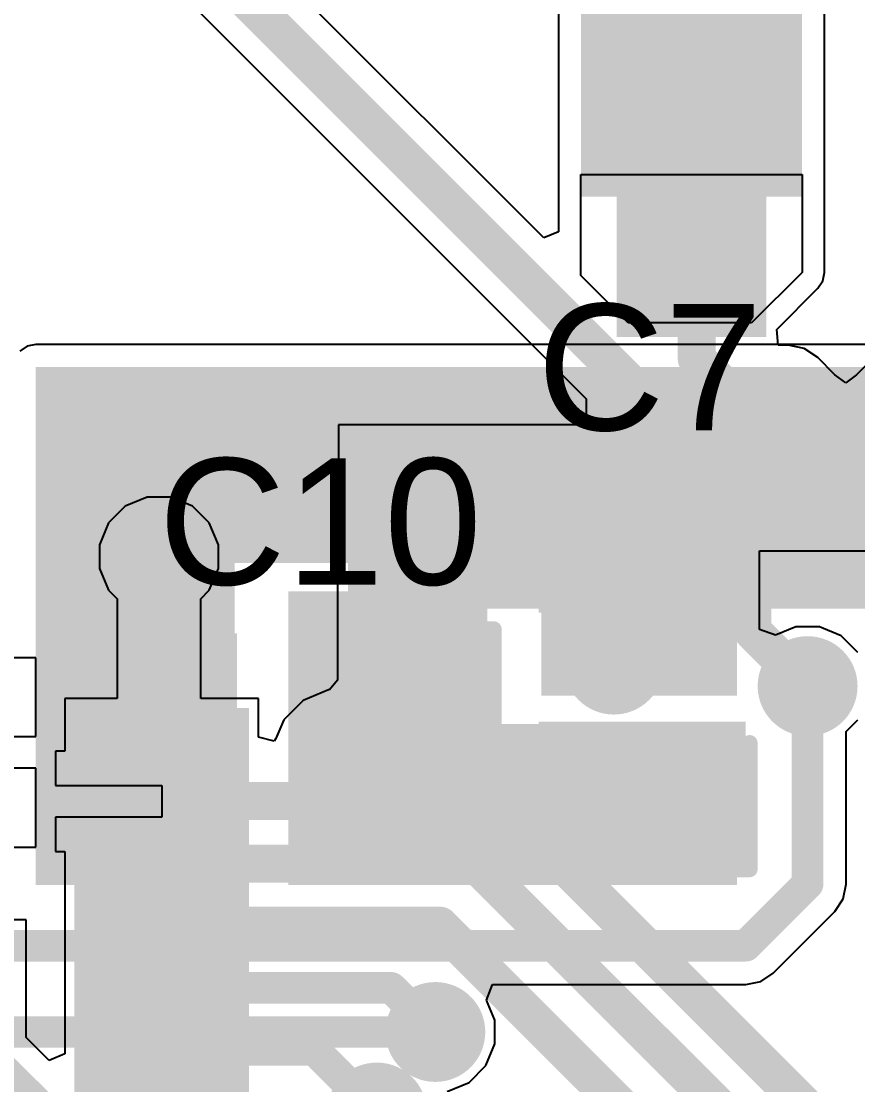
# Model space of a CAD drawing. Header units: millimetres. Extents: x -1231 to 5080, y -1243 to 680.
# Drawn here: x 71.66 to 78.39, y 25.95 to 34.51 of the extents above; entities that cross this region are included whole.
import ezdxf

# ---------------------------------------------------------------- set-up
doc = ezdxf.new("R2010")
doc.units = ezdxf.units.MM
for name, color, linetype in [('BottomLayer', 5, 'Continuous'), ('BottomPaste', 16, 'Continuous'), ('BottomSolder', 6, 'Continuous'), ('Mechanical1', 6, 'Continuous'), ('TopLayer', 1, 'Continuous'), ('TopOverlay', 2, 'Continuous'), ('TopPaste', 8, 'Continuous'), ('TopSolder', 216, 'Continuous'), ('ViaHoleLayer', 16, 'Continuous')]:
    doc.layers.add(name, color=color, linetype=linetype)
doc.styles.add('Arial', font='', dxfattribs={"height": 0.2})
doc.styles.get('Arial').set_extended_font_data('Arial')

# ---------------------------------------------------------------- blocks, each defined once
blk = doc.blocks.new('MU00525_32_768K_B_35')
at = {"layer": 'BottomLayer'}
for points in [[(-1.75, 0.9), (-0.75, 0.9), (-0.75, -0.9), (-1.75, -0.9)], [(-1.75, 0.9), (-0.75, 0.9), (-0.75, -0.9), (-1.75, -0.9)], [(0.75, 0.9), (1.75, 0.9), (1.75, -0.9), (0.75, -0.9)]]:
    blk.add_hatch(color=5, dxfattribs=at).paths.add_polyline_path(points)
at = {"layer": 'BottomPaste'}
for points in [[(-1.75, 0.9), (-0.75, 0.9), (-0.75, -0.9), (-1.75, -0.9)], [(-1.75, 0.9), (-0.75, 0.9), (-0.75, -0.9), (-1.75, -0.9)], [(0.75, 0.9), (1.75, 0.9), (1.75, -0.9), (0.75, -0.9)]]:
    blk.add_hatch(color=16, dxfattribs=at).paths.add_polyline_path(points)
at = {"layer": 'BottomSolder'}
for points in [[(-1.8516, 1.0016), (-0.6484, 1.0016), (-0.6484, -1.0016), (-1.8516, -1.0016)], [(-1.8516, 1.0016), (-0.6484, 1.0016), (-0.6484, -1.0016), (-1.8516, -1.0016)], [(0.6484, 1.0016), (1.8516, 1.0016), (1.8516, -1.0016), (0.6484, -1.0016)]]:
    blk.add_hatch(color=6, dxfattribs=at).paths.add_polyline_path(points)
at = {"layer": 'Mechanical1'}
blk.add_hatch(color=6, dxfattribs=at).paths.add_polyline_path([(-1.75, 0.9), (-0.75, 0.9), (-0.75, -0.9), (-1.75, -0.9)])
blk = doc.blocks.new('LQFP_100_B_37')
at = {"layer": 'BottomLayer'}
for points in [[(-8.35, -2.35), (-7.15, -2.35), (-7.15, -2.65), (-8.35, -2.65)], [(-8.35, -2.85), (-7.15, -2.85), (-7.15, -3.15), (-8.35, -3.15)], [(-8.35, -3.35), (-7.15, -3.35), (-7.15, -3.65), (-8.35, -3.65)], [(-8.35, -3.85), (-7.15, -3.85), (-7.15, -4.15), (-8.35, -4.15)], [(-8.35, -4.35), (-7.15, -4.35), (-7.15, -4.65), (-8.35, -4.65)], [(-8.35, -4.85), (-7.15, -4.85), (-7.15, -5.15), (-8.35, -5.15)], [(-8.35, -5.35), (-7.15, -5.35), (-7.15, -5.65), (-8.35, -5.65)], [(-8.35, -5.85), (-7.15, -5.85), (-7.15, -6.15), (-8.35, -6.15)], [(-5.85, -7.15), (-5.85, -8.35), (-6.15, -8.35), (-6.15, -7.15)], [(-5.35, -7.15), (-5.35, -8.35), (-5.65, -8.35), (-5.65, -7.15)], [(-4.85, -7.15), (-4.85, -8.35), (-5.15, -8.35), (-5.15, -7.15)], [(-4.35, -7.15), (-4.35, -8.35), (-4.65, -8.35), (-4.65, -7.15)], [(-3.85, -7.15), (-3.85, -8.35), (-4.15, -8.35), (-4.15, -7.15)], [(-3.35, -7.15), (-3.35, -8.35), (-3.65, -8.35), (-3.65, -7.15)]]:
    blk.add_hatch(color=5, dxfattribs=at).paths.add_polyline_path(points)
at = {"layer": 'BottomPaste'}
for points in [[(-8.35, -2.35), (-7.15, -2.35), (-7.15, -2.65), (-8.35, -2.65)], [(-8.35, -2.85), (-7.15, -2.85), (-7.15, -3.15), (-8.35, -3.15)], [(-8.35, -3.35), (-7.15, -3.35), (-7.15, -3.65), (-8.35, -3.65)], [(-8.35, -3.85), (-7.15, -3.85), (-7.15, -4.15), (-8.35, -4.15)], [(-8.35, -4.35), (-7.15, -4.35), (-7.15, -4.65), (-8.35, -4.65)], [(-8.35, -4.85), (-7.15, -4.85), (-7.15, -5.15), (-8.35, -5.15)], [(-8.35, -5.35), (-7.15, -5.35), (-7.15, -5.65), (-8.35, -5.65)], [(-8.35, -5.85), (-7.15, -5.85), (-7.15, -6.15), (-8.35, -6.15)], [(-5.85, -7.15), (-5.85, -8.35), (-6.15, -8.35), (-6.15, -7.15)], [(-5.35, -7.15), (-5.35, -8.35), (-5.65, -8.35), (-5.65, -7.15)], [(-4.85, -7.15), (-4.85, -8.35), (-5.15, -8.35), (-5.15, -7.15)], [(-4.35, -7.15), (-4.35, -8.35), (-4.65, -8.35), (-4.65, -7.15)], [(-3.85, -7.15), (-3.85, -8.35), (-4.15, -8.35), (-4.15, -7.15)], [(-3.35, -7.15), (-3.35, -8.35), (-3.65, -8.35), (-3.65, -7.15)]]:
    blk.add_hatch(color=16, dxfattribs=at).paths.add_polyline_path(points)
at = {"layer": 'BottomSolder'}
for points in [[(-8.4516, -1.7484), (-7.0484, -1.7484), (-7.0484, -2.2516), (-8.4516, -2.2516)], [(-8.4516, -2.2484), (-7.0484, -2.2484), (-7.0484, -2.7516), (-8.4516, -2.7516)], [(-8.4516, -2.7484), (-7.0484, -2.7484), (-7.0484, -3.2516), (-8.4516, -3.2516)], [(-8.4516, -3.2484), (-7.0484, -3.2484), (-7.0484, -3.7516), (-8.4516, -3.7516)], [(-8.4516, -3.7484), (-7.0484, -3.7484), (-7.0484, -4.2516), (-8.4516, -4.2516)], [(-8.4516, -4.2484), (-7.0484, -4.2484), (-7.0484, -4.7516), (-8.4516, -4.7516)], [(-8.4516, -4.7484), (-7.0484, -4.7484), (-7.0484, -5.2516), (-8.4516, -5.2516)], [(-8.4516, -5.2484), (-7.0484, -5.2484), (-7.0484, -5.7516), (-8.4516, -5.7516)], [(-8.4516, -5.7484), (-7.0484, -5.7484), (-7.0484, -6.2516), (-8.4516, -6.2516)], [(-5.7484, -7.0484), (-5.7484, -8.4516), (-6.2516, -8.4516), (-6.2516, -7.0484)], [(-5.2484, -7.0484), (-5.2484, -8.4516), (-5.7516, -8.4516), (-5.7516, -7.0484)], [(-4.7484, -7.0484), (-4.7484, -8.4516), (-5.2516, -8.4516), (-5.2516, -7.0484)], [(-4.2484, -7.0484), (-4.2484, -8.4516), (-4.7516, -8.4516), (-4.7516, -7.0484)], [(-3.7484, -7.0484), (-3.7484, -8.4516), (-4.2516, -8.4516), (-4.2516, -7.0484)], [(-3.2484, -7.0484), (-3.2484, -8.4516), (-3.7516, -8.4516), (-3.7516, -7.0484)], [(-2.7484, -7.0484), (-2.7484, -8.4516), (-3.2516, -8.4516), (-3.2516, -7.0484)]]:
    blk.add_hatch(color=6, dxfattribs=at).paths.add_polyline_path(points)
blk = doc.blocks.new('CAP_0805_B_59')
at = {"layer": 'BottomLayer'}
for points in [[(-1.524, 0.762), (-0.508, 0.762), (-0.508, -0.762), (-1.524, -0.762)], [(0.508, 0.762), (1.524, 0.762), (1.524, -0.762), (0.508, -0.762)]]:
    blk.add_hatch(color=5, dxfattribs=at).paths.add_polyline_path(points)
at = {"layer": 'BottomPaste'}
for points in [[(-1.524, 0.762), (-0.508, 0.762), (-0.508, -0.762), (-1.524, -0.762)], [(0.508, 0.762), (1.524, 0.762), (1.524, -0.762), (0.508, -0.762)]]:
    blk.add_hatch(color=16, dxfattribs=at).paths.add_polyline_path(points)
at = {"layer": 'BottomSolder'}
for points in [[(-1.594, 0.832), (-0.438, 0.832), (-0.438, -0.832), (-1.594, -0.832)], [(0.438, 0.832), (1.594, 0.832), (1.594, -0.832), (0.438, -0.832)]]:
    blk.add_hatch(color=6, dxfattribs=at).paths.add_polyline_path(points)
blk = doc.blocks.new('CAP_0805_68')
at = {"layer": 'TopLayer'}
for points in [[(-1.524, 0.762), (-0.508, 0.762), (-0.508, -0.762), (-1.524, -0.762)], [(0.508, 0.762), (1.524, 0.762), (1.524, -0.762), (0.508, -0.762)]]:
    blk.add_hatch(color=1, dxfattribs=at).paths.add_polyline_path(points)
at = {"layer": 'TopPaste'}
for points in [[(-1.524, 0.762), (-0.508, 0.762), (-0.508, -0.762), (-1.524, -0.762)], [(0.508, 0.762), (1.524, 0.762), (1.524, -0.762), (0.508, -0.762)]]:
    blk.add_hatch(color=8, dxfattribs=at).paths.add_polyline_path(points)
at = {"layer": 'TopSolder'}
for points in [[(-1.594, 0.832), (-0.438, 0.832), (-0.438, -0.832), (-1.594, -0.832)], [(0.438, 0.832), (1.594, 0.832), (1.594, -0.832), (0.438, -0.832)]]:
    blk.add_hatch(color=216, dxfattribs=at).paths.add_polyline_path(points)
at = {"layer": 'TopOverlay', "const_width": 0.127}
for points in [[(-1.6256, 0.8636), (-1.6256, -0.8636)], [(-0.6096, 0.8636), (-1.6256, 0.8636)], [(1.6256, 0.8636), (0.6096, 0.8636)], [(1.6256, 0.8636), (1.6256, -0.8636)], [(-0.6096, -0.8636), (-1.6256, -0.8636)], [(1.6256, -0.8636), (0.6096, -0.8636)]]:
    blk.add_lwpolyline(points, dxfattribs=at)
at = {"layer": 'TopOverlay', "const_width": 0.0635}
for points in [[(-1.6574, 0.8636, 1), (-1.5938, 0.8636, 1)], [(-1.6574, 0.8636, 1), (-1.5938, 0.8636, 1)], [(-0.6413, 0.8636, 1), (-0.5778, 0.8636, 1)], [(0.5778, 0.8636, 1), (0.6413, 0.8636, 1)], [(1.5938, 0.8636, 1), (1.6574, 0.8636, 1)], [(1.5938, 0.8636, 1), (1.6574, 0.8636, 1)], [(-1.6574, -0.8636, 1), (-1.5938, -0.8636, 1)], [(-1.6574, -0.8636, 1), (-1.5938, -0.8636, 1)], [(-0.6413, -0.8636, 1), (-0.5778, -0.8636, 1)], [(0.5778, -0.8636, 1), (0.6413, -0.8636, 1)], [(1.5938, -0.8636, 1), (1.6574, -0.8636, 1)], [(1.5938, -0.8636, 1), (1.6574, -0.8636, 1)]]:
    blk.add_lwpolyline(points, format="xyb", close=True, dxfattribs=at)
blk = doc.blocks.new('CAP_0805_71')
at = {"layer": 'TopLayer'}
for points in [[(-1.524, 0.762), (-0.508, 0.762), (-0.508, -0.762), (-1.524, -0.762)], [(0.508, 0.762), (1.524, 0.762), (1.524, -0.762), (0.508, -0.762)]]:
    blk.add_hatch(color=1, dxfattribs=at).paths.add_polyline_path(points)
at = {"layer": 'TopPaste'}
for points in [[(-1.524, 0.762), (-0.508, 0.762), (-0.508, -0.762), (-1.524, -0.762)], [(0.508, 0.762), (1.524, 0.762), (1.524, -0.762), (0.508, -0.762)]]:
    blk.add_hatch(color=8, dxfattribs=at).paths.add_polyline_path(points)
at = {"layer": 'TopSolder'}
for points in [[(-1.594, 0.832), (-0.438, 0.832), (-0.438, -0.832), (-1.594, -0.832)], [(0.438, 0.832), (1.594, 0.832), (1.594, -0.832), (0.438, -0.832)]]:
    blk.add_hatch(color=216, dxfattribs=at).paths.add_polyline_path(points)
at = {"layer": 'TopOverlay', "const_width": 0.127}
for points in [[(-1.6256, 0.8636), (-0.6096, 0.8636)], [(-1.6256, 0.8636), (-1.6256, -0.8636)], [(0.6096, 0.8636), (1.6256, 0.8636)], [(1.6256, 0.8636), (1.6256, -0.8636)], [(-1.6256, -0.8636), (-0.6096, -0.8636)], [(0.6096, -0.8636), (1.6256, -0.8636)]]:
    blk.add_lwpolyline(points, dxfattribs=at)
at = {"layer": 'TopOverlay', "const_width": 0.0635}
for points in [[(-1.6574, 0.8636, 1), (-1.5938, 0.8636, 1)], [(-1.6574, 0.8636, 1), (-1.5938, 0.8636, 1)], [(-0.6413, 0.8636, 1), (-0.5778, 0.8636, 1)], [(0.5778, 0.8636, 1), (0.6413, 0.8636, 1)], [(1.5938, 0.8636, 1), (1.6574, 0.8636, 1)], [(1.5938, 0.8636, 1), (1.6574, 0.8636, 1)], [(-1.6574, -0.8636, 1), (-1.5938, -0.8636, 1)], [(-1.6574, -0.8636, 1), (-1.5938, -0.8636, 1)], [(-0.6413, -0.8636, 1), (-0.5778, -0.8636, 1)], [(0.5778, -0.8636, 1), (0.6413, -0.8636, 1)], [(1.5938, -0.8636, 1), (1.6574, -0.8636, 1)], [(1.5938, -0.8636, 1), (1.6574, -0.8636, 1)]]:
    blk.add_lwpolyline(points, format="xyb", close=True, dxfattribs=at)

msp = doc.modelspace()

# ---------------------------------------------------------------- hatches: boundary and pattern name
at = {"layer": 'BottomLayer'}
msp.add_hatch(color=5, dxfattribs=at).paths.add_polyline_path([(76.1638, 33.0962), (77.9418, 33.0962), (77.9418, 35.3568), (76.1638, 35.3568)])
h = msp.add_hatch(color=5, dxfattribs=at)
edge = h.paths.add_edge_path()
edge.add_arc((72.771, 30.2006), 0.3, 0, 360)
h = msp.add_hatch(color=5, dxfattribs=at)
edge = h.paths.add_edge_path()
edge.add_arc((76.4286, 29.3322), 0.3, 0, 360)
h = msp.add_hatch(color=5, dxfattribs=at)
edge = h.paths.add_edge_path()
edge.add_arc((77.9866, 29.1592), 0.3, 0, 360)
h = msp.add_hatch(color=5, dxfattribs=at)
edge = h.paths.add_edge_path()
edge.add_arc((74.2442, 28.575), 0.3, 0, 360)
h = msp.add_hatch(color=5, dxfattribs=at)
edge = h.paths.add_edge_path()
edge.add_arc((74.9935, 26.3779), 0.3, 0, 360)
h = msp.add_hatch(color=5, dxfattribs=at)
edge = h.paths.add_edge_path()
edge.add_arc((74.5236, 25.7302), 0.3, 0, 360)
at = {"layer": 'BottomSolder'}
h = msp.add_hatch(color=6, dxfattribs=at)
edge = h.paths.add_edge_path()
edge.add_arc((72.771, 30.2006), 0.4016, 0, 360)
h = msp.add_hatch(color=6, dxfattribs=at)
edge = h.paths.add_edge_path()
edge.add_arc((76.4286, 29.3322), 0.4016, 0, 360)
h = msp.add_hatch(color=6, dxfattribs=at)
edge = h.paths.add_edge_path()
edge.add_arc((77.9866, 29.1592), 0.4016, 0, 360)
h = msp.add_hatch(color=6, dxfattribs=at)
edge = h.paths.add_edge_path()
edge.add_arc((74.2442, 28.575), 0.4016, 0, 360)
h = msp.add_hatch(color=6, dxfattribs=at)
edge = h.paths.add_edge_path()
edge.add_arc((74.9935, 26.3779), 0.4016, 0, 360)
h = msp.add_hatch(color=6, dxfattribs=at)
edge = h.paths.add_edge_path()
edge.add_arc((74.5236, 25.7302), 0.4016, 0, 360)
at = {"layer": 'TopLayer'}
for points in [[(71.7804, 30.1498), (77.4192, 30.1498), (77.4192, 31.7246), (71.7804, 31.7246)], [(77.2414, 30.4292), (83.312, 30.4292), (83.312, 31.7246), (77.2414, 31.7246)], [(71.7804, 27.559), (73.3806, 27.559), (73.3806, 30.861), (71.7804, 30.861)], [(75.8444, 29.083), (77.4192, 29.083), (77.4192, 30.861), (75.8444, 30.861)], [(73.8124, 27.559), (75.4126, 27.559), (75.4126, 29.9212), (73.8124, 29.9212)], [(74.295, 27.559), (77.4192, 27.559), (77.4192, 28.8544), (74.295, 28.8544)]]:
    msp.add_hatch(color=1, dxfattribs=at).paths.add_polyline_path(points)
h = msp.add_hatch(color=1, dxfattribs=at)
edge = h.paths.add_edge_path()
edge.add_arc((72.771, 30.2006), 0.3, 0, 360)
h = msp.add_hatch(color=1, dxfattribs=at)
edge = h.paths.add_edge_path()
edge.add_arc((76.4286, 29.3322), 0.3, 0, 360)
h = msp.add_hatch(color=1, dxfattribs=at)
edge = h.paths.add_edge_path()
edge.add_arc((77.9866, 29.1592), 0.3, 0, 360)
h = msp.add_hatch(color=1, dxfattribs=at)
edge = h.paths.add_edge_path()
edge.add_arc((74.2442, 28.575), 0.3, 0, 360)
h = msp.add_hatch(color=1, dxfattribs=at)
edge = h.paths.add_edge_path()
edge.add_arc((74.9935, 26.3779), 0.3, 0, 360)
h = msp.add_hatch(color=1, dxfattribs=at)
edge = h.paths.add_edge_path()
edge.add_arc((74.5236, 25.7302), 0.3, 0, 360)
at = {"layer": 'TopSolder'}
h = msp.add_hatch(color=216, dxfattribs=at)
edge = h.paths.add_edge_path()
edge.add_arc((72.771, 30.2006), 0.4016, 0, 360)
h = msp.add_hatch(color=216, dxfattribs=at)
edge = h.paths.add_edge_path()
edge.add_arc((76.4286, 29.3322), 0.4016, 0, 360)
h = msp.add_hatch(color=216, dxfattribs=at)
edge = h.paths.add_edge_path()
edge.add_arc((77.9866, 29.1592), 0.4016, 0, 360)
h = msp.add_hatch(color=216, dxfattribs=at)
edge = h.paths.add_edge_path()
edge.add_arc((74.2442, 28.575), 0.4016, 0, 360)
h = msp.add_hatch(color=216, dxfattribs=at)
edge = h.paths.add_edge_path()
edge.add_arc((74.9935, 26.3779), 0.4016, 0, 360)
h = msp.add_hatch(color=216, dxfattribs=at)
edge = h.paths.add_edge_path()
edge.add_arc((74.5236, 25.7302), 0.4016, 0, 360)
at = {"layer": 'ViaHoleLayer'}
h = msp.add_hatch(color=16, dxfattribs=at)
edge = h.paths.add_edge_path()
edge.add_arc((72.771, 30.2006), 0.15, 0, 360)
h = msp.add_hatch(color=16, dxfattribs=at)
edge = h.paths.add_edge_path()
edge.add_arc((76.4286, 29.3322), 0.15, 0, 360)
h = msp.add_hatch(color=16, dxfattribs=at)
edge = h.paths.add_edge_path()
edge.add_arc((77.9866, 29.1592), 0.15, 0, 360)
h = msp.add_hatch(color=16, dxfattribs=at)
edge = h.paths.add_edge_path()
edge.add_arc((74.2442, 28.575), 0.15, 0, 360)
h = msp.add_hatch(color=16, dxfattribs=at)
edge = h.paths.add_edge_path()
edge.add_arc((74.9935, 26.3779), 0.15, 0, 360)

# ---------------------------------------------------------------- linework, layer by layer
at = {"layer": 'BottomLayer'}
for p, q in [((75.8652, 32.7641), (62.7348, 45.8946)), ((62.3572, 45.3198), (76.2067, 31.4703)), ((75.9825, 35.3568), (75.9825, 33.274)), ((78.1231, 33.274), (78.1231, 35.3568)), ((75.9825, 33.274), (75.9825, 32.8127)), ((76.1638, 33.274), (77.9418, 33.274)), ((76.1638, 32.4612), (76.1638, 33.274)), ((77.9418, 33.274), (77.9418, 32.4866)), ((78.1231, 32.4866), (78.1231, 33.274)), ((75.9825, 32.8127), (75.8652, 32.7641)), ((76.5448, 32.0802), (76.1638, 32.4612)), ((77.9418, 32.4866), (77.5354, 32.0802)), ((78.07, 32.3584), (78.1093, 32.4172)), ((78.1093, 32.4172), (78.1231, 32.4866)), ((77.739, 32.0274), (78.07, 32.3584)), ((77.5354, 32.0802), (76.5448, 32.0802)), ((77.7509, 31.9004), (77.739, 32.0274)), ((77.8298, 31.9004), (77.7509, 31.9004)), ((77.9587, 31.8748), (77.8298, 31.9004)), ((78.0679, 31.8018), (77.9587, 31.8748)), ((78.2064, 31.6633), (78.0679, 31.8018)), ((78.5189, 31.8018), (78.3804, 31.6633)), ((78.2934, 31.5973), (78.2064, 31.6633)), ((78.3804, 31.6633), (78.2934, 31.5973)), ((76.2067, 31.4703), (76.2067, 31.2608)), ((76.2067, 31.2608), (74.2156, 31.2608)), ((74.2156, 31.2608), (74.2156, 30.5276)), ((72.676, 30.6784), (72.5003, 30.6057)), ((72.866, 30.6784), (72.676, 30.6784)), ((73.0417, 30.6057), (72.866, 30.6784)), ((72.5003, 30.6057), (72.3659, 30.4713)), ((73.1761, 30.4713), (73.0417, 30.6057)), ((72.3659, 30.4713), (72.2932, 30.2956)), ((73.2488, 30.2956), (73.1761, 30.4713)), ((74.2156, 30.5276), (74.2067, 30.483)), ((74.2067, 30.483), (74.2067, 29.2064)), ((72.2932, 30.2956), (72.2932, 30.1056)), ((73.2488, 30.1056), (73.2488, 30.2956)), ((72.2932, 30.1056), (72.3659, 29.9299)), ((73.1761, 29.9299), (73.2488, 30.1056)), ((72.3659, 29.9299), (72.4343, 29.8616)), ((72.4343, 29.8616), (72.4343, 29.0608)), ((73.1077, 29.8616), (73.1761, 29.9299)), ((73.1077, 29.0608), (73.1077, 29.8616)), ((71.7804, 29.3878), (71.4134, 29.3878)), ((71.7804, 28.7528), (71.7804, 29.3878)), ((74.2067, 29.2064), (74.1432, 29.129)), ((74.134, 29.129), (73.9304, 29.0447)), ((74.1432, 29.129), (74.134, 29.129)), ((72.4343, 29.0608), (72.0156, 29.0608)), ((72.0156, 29.0608), (72.0156, 28.637)), ((73.5712, 29.0608), (73.1077, 29.0608)), ((73.5712, 28.7479), (73.5712, 29.0608)), ((73.9304, 29.0447), (73.7745, 28.8888)), ((73.7745, 28.8888), (73.7118, 28.7373)), ((70.8914, 28.7528), (71.7804, 28.7528)), ((73.6982, 28.7162), (73.5712, 28.7479)), ((73.7118, 28.7373), (73.6982, 28.7162)), ((72.0156, 28.637), (71.9394, 28.637)), ((71.9394, 28.637), (71.9394, 28.36)), ((71.7804, 28.4988), (71.0184, 28.4988)), ((71.7804, 27.8638), (71.7804, 28.4988)), ((71.9394, 28.36), (72.7934, 28.36)), ((72.7934, 28.36), (72.7934, 28.106)), ((72.7934, 28.106), (71.9394, 28.106)), ((71.9394, 28.106), (71.9394, 27.829)), ((71.0184, 27.8638), (71.7804, 27.8638)), ((71.9394, 27.829), (72.0156, 27.829)), ((72.0156, 27.829), (72.0156, 27.4052)), ((72.0156, 27.4052), (72.0156, 26.2015)), ((71.7042, 27.2796), (70.1608, 27.2796)), ((71.7042, 26.3333), (71.7042, 27.2796)), ((71.8886, 26.1489), (71.7042, 26.3333)), ((72.0156, 26.2015), (71.8886, 26.1489))]:
    msp.add_line(p, q, dxfattribs=at)
for points, const_width in [([(62.4967, 45.6565), (76.5434, 31.6098)], 0.3048), ([(77.0951, 31.7905), (77.0951, 32.9081)], 0.3048), ([(77.0951, 31.7905), (77.3218, 31.5638)], 0.3048), ([(76.5434, 30.483), (76.5434, 31.6098)], 0.3048), ([(77.3218, 31.5638), (77.8298, 31.5638)], 0.3048), ([(77.8298, 31.5638), (78.0434, 31.3502)], 0.3048), ([(78.0434, 30.483), (78.0434, 31.3502)], 0.3048), ([(74.5434, 29.2064), (74.5434, 30.483)], 0.3048), ([(77.041, 30.4806), (77.0434, 30.483)], 0.3048), ([(77.041, 29.8714), (77.041, 30.4806)], 0.3048), ([(77.5434, 29.6024), (77.5434, 30.483)], 0.3048), ([(72.771, 28.7354), (72.771, 30.2006)], 0.3048), ([(76.5018, 29.3322), (77.041, 29.8714)], 0.3048), ([(77.5434, 29.6024), (77.9866, 29.1592)], 0.3048), ([(76.4286, 29.3322), (76.5018, 29.3322)], 0.3048), ([(74.5434, 29.2064), (79.0702, 24.6796)], 0.3048), ([(72.771, 28.7354), (72.7734, 28.733)], 0.3048), ([(72.7734, 28.733), (72.7934, 28.733)], 0.3048), ([(73.9181, 28.2354), (74.2442, 28.5615)], 0.3048), ([(74.2442, 28.5615), (74.2442, 28.575)], 0.3048), ([(72.7934, 28.233), (72.7958, 28.2354)], 0.3048), ([(72.7958, 28.2354), (73.9181, 28.2354)], 0.3048), ([(72.7934, 27.733), (72.7958, 27.7306)], 0.3048), ([(72.7958, 27.7306), (75.3172, 27.7306)], 0.3048), ([(75.3172, 27.7306), (78.359, 24.6888)], 0.3048), ([(72.7934, 27.233), (75.0296, 27.233)], 0.3048), ([(75.0296, 27.233), (77.1906, 25.072)], 0.3048), ([(72.7934, 26.733), (74.6384, 26.733)], 0.254), ([(74.6384, 26.733), (74.9935, 26.3779)], 0.254), ([(70.9295, 26.6319), (71.8284, 25.733)], 0.3048), ([(72.7934, 26.233), (74.0208, 26.233)], 0.254), ([(74.0208, 26.233), (74.5236, 25.7302)], 0.254)]:
    msp.add_lwpolyline(points, dxfattribs=dict(at, const_width=const_width))
for points, const_width in [([(77.0189, 32.9081, 1), (77.1713, 32.9081, 1)], 0.1524), ([(77.0189, 31.7905, 1), (77.1713, 31.7905, 1)], 0.1524), ([(77.0189, 31.7905, 1), (77.1713, 31.7905, 1)], 0.1524), ([(76.4672, 31.6098, 1), (76.6196, 31.6098, 1)], 0.1524), ([(76.4672, 31.6098, 1), (76.6196, 31.6098, 1)], 0.1524), ([(77.2456, 31.5638, 1), (77.398, 31.5638, 1)], 0.1524), ([(77.2456, 31.5638, 1), (77.398, 31.5638, 1)], 0.1524), ([(77.7536, 31.5638, 1), (77.906, 31.5638, 1)], 0.1524), ([(77.7536, 31.5638, 1), (77.906, 31.5638, 1)], 0.1524), ([(77.9672, 31.3502, 1), (78.1196, 31.3502, 1)], 0.1524), ([(77.9672, 31.3502, 1), (78.1196, 31.3502, 1)], 0.1524), ([(74.4672, 30.483, 1), (74.6196, 30.483, 1)], 0.1524), ([(76.4672, 30.483, 1), (76.6196, 30.483, 1)], 0.1524), ([(76.9648, 30.4806, 1), (77.1172, 30.4806, 1)], 0.1524), ([(76.9648, 30.4806, 1), (77.1172, 30.4806, 1)], 0.1524), ([(76.9672, 30.483, 1), (77.1196, 30.483, 1)], 0.1524), ([(77.4672, 30.483, 1), (77.6196, 30.483, 1)], 0.1524), ([(77.9672, 30.483, 1), (78.1196, 30.483, 1)], 0.1524), ([(72.6948, 30.2006, 1), (72.8472, 30.2006, 1)], 0.1524), ([(76.9648, 29.8714, 1), (77.1172, 29.8714, 1)], 0.1524), ([(76.9648, 29.8714, 1), (77.1172, 29.8714, 1)], 0.1524), ([(77.4672, 29.6024, 1), (77.6196, 29.6024, 1)], 0.1524), ([(77.4672, 29.6024, 1), (77.6196, 29.6024, 1)], 0.1524), ([(76.3524, 29.3322, 1), (76.5048, 29.3322, 1)], 0.1524), ([(76.4256, 29.3322, 1), (76.578, 29.3322, 1)], 0.1524), ([(76.4256, 29.3322, 1), (76.578, 29.3322, 1)], 0.1524), ([(74.4672, 29.2064, 1), (74.6196, 29.2064, 1)], 0.1524), ([(74.4672, 29.2064, 1), (74.6196, 29.2064, 1)], 0.1524), ([(77.9104, 29.1592, 1), (78.0628, 29.1592, 1)], 0.1524), ([(72.6948, 28.7354, 1), (72.8472, 28.7354, 1)], 0.1524), ([(72.6948, 28.7354, 1), (72.8472, 28.7354, 1)], 0.1524), ([(72.6972, 28.733, 1), (72.8496, 28.733, 1)], 0.1524), ([(72.6972, 28.733, 1), (72.8496, 28.733, 1)], 0.1524), ([(72.7172, 28.733, 1), (72.8696, 28.733, 1)], 0.1524), ([(74.168, 28.575, 1), (74.3204, 28.575, 1)], 0.1524), ([(74.168, 28.5615, 1), (74.3204, 28.5615, 1)], 0.1524), ([(74.168, 28.5615, 1), (74.3204, 28.5615, 1)], 0.1524), ([(72.7172, 28.233, 1), (72.8696, 28.233, 1)], 0.1524), ([(72.7196, 28.2354, 1), (72.872, 28.2354, 1)], 0.1524), ([(72.7196, 28.2354, 1), (72.872, 28.2354, 1)], 0.1524), ([(73.8419, 28.2354, 1), (73.9943, 28.2354, 1)], 0.1524), ([(73.8419, 28.2354, 1), (73.9943, 28.2354, 1)], 0.1524), ([(72.7172, 27.733, 1), (72.8696, 27.733, 1)], 0.1524), ([(72.7196, 27.7306, 1), (72.872, 27.7306, 1)], 0.1524), ([(72.7196, 27.7306, 1), (72.872, 27.7306, 1)], 0.1524), ([(75.241, 27.7306, 1), (75.3934, 27.7306, 1)], 0.1524), ([(75.241, 27.7306, 1), (75.3934, 27.7306, 1)], 0.1524), ([(72.7172, 27.233, 1), (72.8696, 27.233, 1)], 0.1524), ([(74.9534, 27.233, 1), (75.1058, 27.233, 1)], 0.1524), ([(74.9534, 27.233, 1), (75.1058, 27.233, 1)], 0.1524), ([(72.7299, 26.733, 1), (72.8569, 26.733, 1)], 0.127), ([(74.5749, 26.733, 1), (74.7019, 26.733, 1)], 0.127), ([(74.5749, 26.733, 1), (74.7019, 26.733, 1)], 0.127), ([(74.93, 26.3779, 1), (75.057, 26.3779, 1)], 0.127), ([(72.7299, 26.233, 1), (72.8569, 26.233, 1)], 0.127), ([(73.9573, 26.233, 1), (74.0843, 26.233, 1)], 0.127), ([(73.9573, 26.233, 1), (74.0843, 26.233, 1)], 0.127)]:
    msp.add_lwpolyline(points, format="xyb", close=True, dxfattribs=dict(at, const_width=const_width))
at = {"layer": 'TopLayer'}
for p, q in [((71.7804, 31.9059), (71.711, 31.8921)), ((81.4578, 31.9059), (71.7804, 31.9059)), ((71.711, 31.8921), (71.6522, 31.8528)), ((77.6005, 29.6147), (77.6005, 30.2479)), ((77.6005, 30.2479), (82.7617, 30.2479)), ((77.7275, 29.569), (77.6005, 29.6147)), ((77.8916, 29.637), (77.7275, 29.569)), ((78.0816, 29.637), (77.8916, 29.637)), ((78.2572, 29.5643), (78.0816, 29.637)), ((78.3916, 29.4299), (78.2572, 29.5643)), ((78.2974, 28.7943), (78.3916, 28.8885)), ((78.2974, 27.5676), (78.2974, 28.7943)), ((78.2737, 27.4487), (78.2974, 27.5676)), ((78.2063, 27.3478), (78.2737, 27.4487)), ((77.7103, 26.8519), (78.2063, 27.3478)), ((77.4906, 26.7608), (77.6095, 26.7845)), ((77.6095, 26.7845), (77.7103, 26.8519)), ((75.4047, 26.6338), (75.4522, 26.7608)), ((75.4522, 26.7608), (77.4906, 26.7608)), ((75.4713, 26.4729), (75.4047, 26.6338)), ((75.4713, 26.2829), (75.4713, 26.4729)), ((75.3986, 26.1072), (75.4713, 26.2829)), ((75.2642, 25.9728), (75.3986, 26.1072)), ((75.0885, 25.9001), (75.2642, 25.9728))]:
    msp.add_line(p, q, dxfattribs=at)
at = {"layer": 'TopLayer', "const_width": 0.254}
for points in [[(77.9866, 27.5676), (77.9866, 29.1592)], [(77.4906, 27.0716), (77.9866, 27.5676)], [(71.455, 27.0716), (77.4906, 27.0716)], [(61.9252, 26.3779), (74.9935, 26.3779)]]:
    msp.add_lwpolyline(points, dxfattribs=at)
at = {"layer": 'TopLayer', "const_width": 0.127}
for points in [[(77.9231, 29.1592, 1), (78.0501, 29.1592, 1)], [(77.9231, 27.5676, 1), (78.0501, 27.5676, 1)], [(77.9231, 27.5676, 1), (78.0501, 27.5676, 1)], [(77.4271, 27.0716, 1), (77.5541, 27.0716, 1)], [(77.4271, 27.0716, 1), (77.5541, 27.0716, 1)], [(74.93, 26.3779, 1), (75.057, 26.3779, 1)]]:
    msp.add_lwpolyline(points, format="xyb", close=True, dxfattribs=at)

# ---------------------------------------------------------------- block references
for name, p, rotation in [('CAP_0805_B_59', (77.0636, 35.7378), 270), ('MU00525_32_768K_B_35', (78.3028, 32.9692), 180), ('LQFP_100_B_37', (80.5434, 22.733), 270), ('CAP_0805_71', (76.6572, 29.3116), 90), ('CAP_0805_68', (73.8378, 28.7528), 180)]:
    msp.add_blockref(name, p, dxfattribs=dict(rotation=rotation))

# ---------------------------------------------------------------- texts
at = {"layer": 'TopOverlay', "style": 'Arial'}
for s, p in [('C7', (75.8108, 31.2168)), ('C10', (72.7658, 29.9752))]:
    msp.add_text(s, height=1.016, dxfattribs=at).set_placement(p)

doc.saveas('drawing.dxf')
